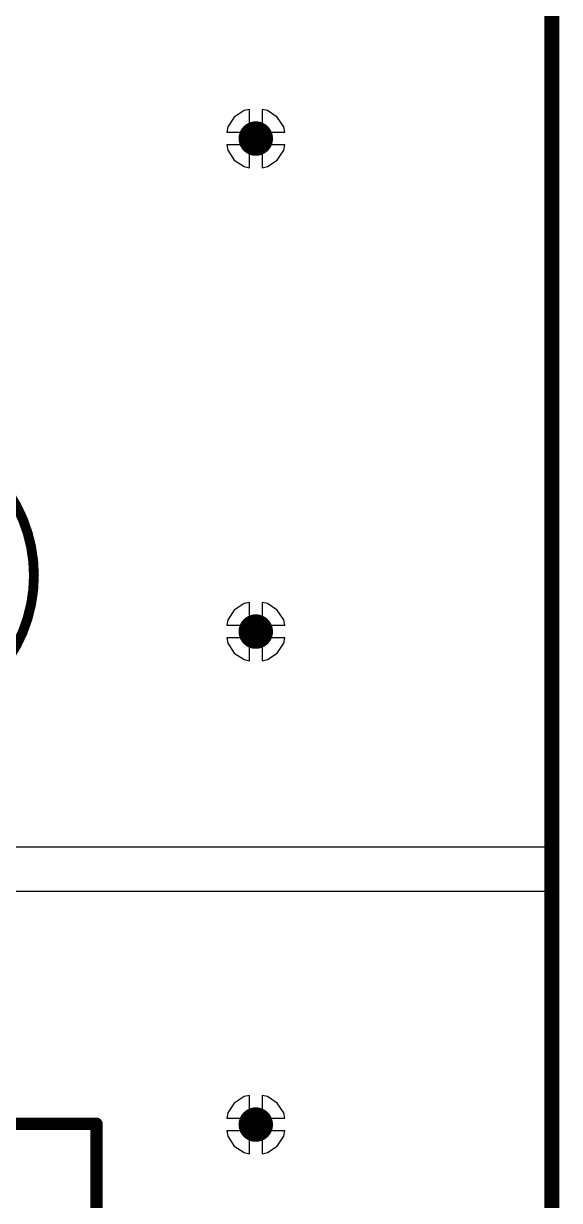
# Model space of a CAD drawing. Header units: millimetres. Extents: x 45 to 209, y 90 to 189.
# Drawn here: x 161.61 to 172.49, y 103.33 to 127.2 of the extents above; entities that cross this region are included whole.
import ezdxf

# ---------------------------------------------------------------- set-up
doc = ezdxf.new("R2010")
doc.units = ezdxf.units.MM
for name, color, linetype in [('BottomLayer', 5, 'Continuous'), ('BottomSolder', 6, 'Continuous'), ('Mechanical1', 6, 'Continuous'), ('Mechanical15', 56, 'Continuous'), ('MultiLayer', 9, 'Continuous'), ('PadHoleLayer', 156, 'Continuous'), ('TopLayer', 1, 'Continuous'), ('TopOverlay', 2, 'Continuous'), ('TopSolder', 216, 'Continuous'), ('ViaHoleLayer', 16, 'Continuous')]:
    doc.layers.add(name, color=color, linetype=linetype)

# ---------------------------------------------------------------- blocks, each defined once
blk = doc.blocks.new('7EF2B92C_0FC9_4C85_B662_5CEC65BFCCC4_12')
at = {"layer": 'BottomLayer', "const_width": 1}
for points in [[(4.5, 5, 1), (5.5, 5, 1)], [(4.5, 2.5, 1), (5.5, 2.5, 1)], [(-0.5, 0, 1), (0.5, 0, 1)], [(4.5, -2.5, 1), (5.5, -2.5, 1)], [(4.5, -5, 1), (5.5, -5, 1)]]:
    blk.add_lwpolyline(points, format="xyb", close=True, dxfattribs=at)
at = {"layer": 'BottomSolder'}
for points, const_width in [([(4.475, 5, 1), (5.525, 5, 1)], 1.051), ([(-0.025, 5, 1), (0.025, 5, 1)], 0.0508), ([(4.475, 2.5, 1), (5.525, 2.5, 1)], 1.051), ([(-0.525, 0, 1), (0.525, 0, 1)], 1.051), ([(4.475, -2.5, 1), (5.525, -2.5, 1)], 1.051), ([(4.475, -5, 1), (5.525, -5, 1)], 1.051), ([(-0.025, -5, 1), (0.025, -5, 1)], 0.0508)]:
    blk.add_lwpolyline(points, format="xyb", close=True, dxfattribs=dict(at, const_width=const_width))
at = {"layer": 'Mechanical15', "const_width": 0.1}
for points in [[(0, 0.5), (0, -0.5)], [(-0.5, 0), (0.5, 0)]]:
    blk.add_lwpolyline(points, dxfattribs=at)
at = {"layer": 'Mechanical15', "const_width": 0.05}
for points in [[(-0.025, 0.5, 1), (0.025, 0.5, 1)], [(-0.525, 0, 1), (-0.475, 0, 1)], [(0.475, 0, 1), (0.525, 0, 1)], [(-0.025, -0.5, 1), (0.025, -0.5, 1)]]:
    blk.add_lwpolyline(points, format="xyb", close=True, dxfattribs=at)
at = {"layer": 'MultiLayer', "const_width": 1}
for points in [[(4.5, 5, 1), (5.5, 5, 1)], [(4.5, 2.5, 1), (5.5, 2.5, 1)], [(-0.5, 0, 1), (0.5, 0, 1)], [(4.5, -2.5, 1), (5.5, -2.5, 1)], [(4.5, -5, 1), (5.5, -5, 1)]]:
    blk.add_lwpolyline(points, format="xyb", close=True, dxfattribs=at)
at = {"layer": 'PadHoleLayer'}
for points, const_width in [([(-0.375, 5, 1), (0.375, 5, 1)], 0.75), ([(4.7, 5, 1), (5.3, 5, 1)], 0.6), ([(4.7, 2.5, 1), (5.3, 2.5, 1)], 0.6), ([(-0.3, 0, 1), (0.3, 0, 1)], 0.6), ([(4.7, -2.5, 1), (5.3, -2.5, 1)], 0.6), ([(-0.375, -5, 1), (0.375, -5, 1)], 0.75), ([(4.7, -5, 1), (5.3, -5, 1)], 0.6)]:
    blk.add_lwpolyline(points, format="xyb", close=True, dxfattribs=dict(at, const_width=const_width))
at = {"layer": 'TopLayer', "const_width": 1}
for points in [[(4.5, 5, 1), (5.5, 5, 1)], [(4.5, 2.5, 1), (5.5, 2.5, 1)], [(-0.5, 0, 1), (0.5, 0, 1)], [(4.5, -2.5, 1), (5.5, -2.5, 1)], [(4.5, -5, 1), (5.5, -5, 1)]]:
    blk.add_lwpolyline(points, format="xyb", close=True, dxfattribs=at)
at = {"layer": 'TopOverlay', "const_width": 0.254}
for points in [[(-3, 6), (8, 6)], [(-3, 6), (-3, -6)], [(8, 6), (8, -6)], [(-6.5, 3.5), (-6.5, -3.5)], [(-6.5, 3.5), (-3, 3.5)], [(-6.5, -3.5), (-3, -3.5)], [(-3, -3.5), (-3, -6)], [(-3, -6), (8, -6)]]:
    blk.add_lwpolyline(points, dxfattribs=at)
at = {"layer": 'TopOverlay', "const_width": 0.127}
for points in [[(-3.063, 6, 1), (-2.936, 6, 1)], [(-3.063, 6, 1), (-2.936, 6, 1)], [(7.936, 6, 1), (8.063, 6, 1)], [(7.936, 6, 1), (8.063, 6, 1)], [(-6.563, 3.5, 1), (-6.436, 3.5, 1)], [(-6.563, 3.5, 1), (-6.436, 3.5, 1)], [(-3.063, 3.5, 1), (-2.936, 3.5, 1)], [(-6.563, -3.5, 1), (-6.436, -3.5, 1)], [(-6.563, -3.5, 1), (-6.436, -3.5, 1)], [(-3.063, -3.5, 1), (-2.936, -3.5, 1)], [(-3.063, -3.5, 1), (-2.936, -3.5, 1)], [(-3.063, -6, 1), (-2.936, -6, 1)], [(-3.063, -6, 1), (-2.936, -6, 1)], [(-3.063, -6, 1), (-2.936, -6, 1)], [(7.936, -6, 1), (8.063, -6, 1)], [(7.936, -6, 1), (8.063, -6, 1)]]:
    blk.add_lwpolyline(points, format="xyb", close=True, dxfattribs=at)
at = {"layer": 'TopSolder'}
for points, const_width in [([(4.475, 5, 1), (5.525, 5, 1)], 1.051), ([(-0.025, 5, 1), (0.025, 5, 1)], 0.0508), ([(4.475, 2.5, 1), (5.525, 2.5, 1)], 1.051), ([(-0.525, 0, 1), (0.525, 0, 1)], 1.051), ([(4.475, -2.5, 1), (5.525, -2.5, 1)], 1.051), ([(4.475, -5, 1), (5.525, -5, 1)], 1.051), ([(-0.025, -5, 1), (0.025, -5, 1)], 0.0508)]:
    blk.add_lwpolyline(points, format="xyb", close=True, dxfattribs=dict(at, const_width=const_width))
blk = doc.blocks.new('3924B366_8672_45E9_B0BE_62DACC24E783_93')
at = {"layer": 'BottomLayer', "const_width": 0.85}
blk.add_lwpolyline([(2.075, 0, 1), (2.925, 0, 1)], format="xyb", close=True, dxfattribs=at)
at = {"layer": 'BottomLayer'}
blk.add_solid([(-0.85, -0.85), (0.85, -0.85), (-0.85, 0.85), (0.85, 0.85)], dxfattribs=at)
at = {"layer": 'BottomSolder', "const_width": 0.901}
blk.add_lwpolyline([(2.05, 0, 1), (2.95, 0, 1)], format="xyb", close=True, dxfattribs=at)
at = {"layer": 'BottomSolder'}
blk.add_solid([(-0.901, -0.901), (0.901, -0.901), (-0.901, 0.901), (0.901, 0.901)], dxfattribs=at)
at = {"layer": 'MultiLayer', "const_width": 0.85}
blk.add_lwpolyline([(2.075, 0, 1), (2.925, 0, 1)], format="xyb", close=True, dxfattribs=at)
at = {"layer": 'MultiLayer'}
blk.add_solid([(-0.85, -0.85), (0.85, -0.85), (-0.85, 0.85), (0.85, 0.85)], dxfattribs=at)
at = {"layer": 'PadHoleLayer', "const_width": 0.425}
for points in [[(-0.212, 0, 1), (0.212, 0, 1)], [(2.288, 0, 1), (2.712, 0, 1)]]:
    blk.add_lwpolyline(points, format="xyb", close=True, dxfattribs=at)
at = {"layer": 'TopLayer', "const_width": 0.85}
blk.add_lwpolyline([(2.075, 0, 1), (2.925, 0, 1)], format="xyb", close=True, dxfattribs=at)
at = {"layer": 'TopLayer'}
blk.add_solid([(-0.85, -0.85), (0.85, -0.85), (-0.85, 0.85), (0.85, 0.85)], dxfattribs=at)
at = {"layer": 'TopOverlay'}
for points, const_width in [([(4.25, 0, 1), (-1.75, 0, 1)], 0.2), ([(-2.675, 0.508, 1), (-2.575, 0.508, 1)], 0.1), ([(-3.183, 0, 1), (-3.083, 0, 1)], 0.1), ([(-2.167, 0, 1), (-2.067, 0, 1)], 0.1), ([(-1.8, 0, 1), (-1.7, 0, 1)], 0.1), ([(4.2, 0, 1), (4.3, 0, 1)], 0.1), ([(-2.675, -0.508, 1), (-2.575, -0.508, 1)], 0.1)]:
    blk.add_lwpolyline(points, format="xyb", close=True, dxfattribs=dict(at, const_width=const_width))
at = {"layer": 'TopOverlay', "const_width": 0.2}
for points in [[(-2.625, -0.508), (-2.625, 0.508)], [(-2.117, 0), (-3.133, 0)]]:
    blk.add_lwpolyline(points, dxfattribs=at)
at = {"layer": 'TopSolder', "const_width": 0.901}
blk.add_lwpolyline([(2.05, 0, 1), (2.95, 0, 1)], format="xyb", close=True, dxfattribs=at)
at = {"layer": 'TopSolder'}
blk.add_solid([(-0.901, -0.901), (0.901, -0.901), (-0.901, 0.901), (0.901, 0.901)], dxfattribs=at)

msp = doc.modelspace()

# ---------------------------------------------------------------- linework, layer by layer
at = {"layer": 'BottomLayer'}
for p, q in [((172.334, 188.866), (172.334, 92.359)), ((166.085, 125.435), (165.885, 125.301)), ((166.194, 125.456), (166.085, 125.435)), ((166.194, 124.993), (166.194, 125.456)), ((166.556, 125.435), (166.448, 125.456)), ((166.448, 125.456), (166.448, 124.993)), ((166.756, 125.301), (166.556, 125.435)), ((165.752, 125.101), (165.73, 124.993)), ((165.885, 125.301), (165.752, 125.101)), ((166.89, 125.101), (166.756, 125.301)), ((166.911, 124.993), (166.89, 125.101)), ((165.73, 124.993), (166.194, 124.993)), ((166.448, 124.993), (166.911, 124.993)), ((166.194, 124.739), (165.73, 124.739)), ((165.73, 124.739), (165.752, 124.63)), ((165.752, 124.63), (165.885, 124.43)), ((166.194, 124.275), (166.194, 124.739)), ((166.911, 124.739), (166.448, 124.739)), ((166.448, 124.739), (166.448, 124.275)), ((166.756, 124.43), (166.89, 124.63)), ((166.89, 124.63), (166.911, 124.739)), ((165.885, 124.43), (166.085, 124.297)), ((166.556, 124.297), (166.756, 124.43)), ((166.085, 124.297), (166.194, 124.275)), ((166.448, 124.275), (166.556, 124.297)), ((166.085, 115.435), (165.885, 115.301)), ((166.194, 115.456), (166.085, 115.435)), ((166.194, 114.993), (166.194, 115.456)), ((166.556, 115.435), (166.448, 115.456)), ((166.448, 115.456), (166.448, 114.993)), ((166.756, 115.301), (166.556, 115.435)), ((165.752, 115.101), (165.73, 114.993)), ((165.885, 115.301), (165.752, 115.101)), ((166.89, 115.101), (166.756, 115.301)), ((166.911, 114.993), (166.89, 115.101)), ((165.73, 114.993), (166.194, 114.993)), ((166.448, 114.993), (166.911, 114.993)), ((166.194, 114.739), (165.73, 114.739)), ((165.73, 114.739), (165.752, 114.63)), ((165.752, 114.63), (165.885, 114.43)), ((166.194, 114.275), (166.194, 114.739)), ((166.911, 114.739), (166.448, 114.739)), ((166.448, 114.739), (166.448, 114.275)), ((166.756, 114.43), (166.89, 114.63)), ((166.89, 114.63), (166.911, 114.739)), ((165.885, 114.43), (166.085, 114.297)), ((166.556, 114.297), (166.756, 114.43)), ((166.085, 114.297), (166.194, 114.275)), ((166.448, 114.275), (166.556, 114.297)), ((165.885, 105.301), (165.752, 105.101)), ((166.085, 105.435), (165.885, 105.301)), ((166.194, 105.456), (166.085, 105.435)), ((166.194, 104.993), (166.194, 105.456)), ((166.556, 105.435), (166.448, 105.456)), ((166.448, 105.456), (166.448, 104.993)), ((166.756, 105.301), (166.556, 105.435)), ((166.89, 105.101), (166.756, 105.301)), ((165.752, 105.101), (165.73, 104.993)), ((166.911, 104.993), (166.89, 105.101)), ((165.73, 104.993), (166.194, 104.993)), ((166.448, 104.993), (166.911, 104.993)), ((166.194, 104.739), (165.73, 104.739)), ((165.73, 104.739), (165.752, 104.63)), ((165.752, 104.63), (165.885, 104.43)), ((166.194, 104.275), (166.194, 104.739)), ((166.911, 104.739), (166.448, 104.739)), ((166.448, 104.739), (166.448, 104.275)), ((166.756, 104.43), (166.89, 104.63)), ((166.89, 104.63), (166.911, 104.739)), ((165.885, 104.43), (166.085, 104.297)), ((166.556, 104.297), (166.756, 104.43)), ((166.085, 104.297), (166.194, 104.275)), ((166.448, 104.275), (166.556, 104.297))]:
    msp.add_line(p, q, dxfattribs=at)
at = {"layer": 'BottomLayer', "const_width": 0.35}
for points in [[(166.146, 124.866, 1), (166.496, 124.866, 1)], [(166.146, 114.866, 1), (166.496, 114.866, 1)], [(166.146, 104.866, 1), (166.496, 104.866, 1)]]:
    msp.add_lwpolyline(points, format="xyb", close=True, dxfattribs=at)
at = {"layer": 'Mechanical1', "const_width": 0.305}
msp.add_lwpolyline([(172.334, 92.366), (172.334, 188.866)], dxfattribs=at)
at = {"layer": 'MultiLayer', "const_width": 0.35}
for points in [[(166.146, 124.866, 1), (166.496, 124.866, 1)], [(166.146, 114.866, 1), (166.496, 114.866, 1)], [(166.146, 104.866, 1), (166.496, 104.866, 1)]]:
    msp.add_lwpolyline(points, format="xyb", close=True, dxfattribs=at)
at = {"layer": 'TopLayer'}
for p, q in [((172.334, 188.866), (172.334, 109.594)), ((166.085, 125.435), (165.885, 125.301)), ((166.194, 125.456), (166.085, 125.435)), ((166.194, 124.993), (166.194, 125.456)), ((166.556, 125.435), (166.448, 125.456)), ((166.448, 125.456), (166.448, 124.993)), ((166.756, 125.301), (166.556, 125.435)), ((165.752, 125.101), (165.73, 124.993)), ((165.885, 125.301), (165.752, 125.101)), ((166.89, 125.101), (166.756, 125.301)), ((166.911, 124.993), (166.89, 125.101)), ((165.73, 124.993), (166.194, 124.993)), ((166.448, 124.993), (166.911, 124.993)), ((166.194, 124.739), (165.73, 124.739)), ((165.73, 124.739), (165.752, 124.63)), ((165.752, 124.63), (165.885, 124.43)), ((166.194, 124.275), (166.194, 124.739)), ((166.911, 124.739), (166.448, 124.739)), ((166.448, 124.739), (166.448, 124.275)), ((166.756, 124.43), (166.89, 124.63)), ((166.89, 124.63), (166.911, 124.739)), ((165.885, 124.43), (166.085, 124.297)), ((166.556, 124.297), (166.756, 124.43)), ((166.085, 124.297), (166.194, 124.275)), ((166.448, 124.275), (166.556, 124.297)), ((166.085, 115.435), (165.885, 115.301)), ((166.194, 115.456), (166.085, 115.435)), ((166.194, 114.993), (166.194, 115.456)), ((166.556, 115.435), (166.448, 115.456)), ((166.448, 115.456), (166.448, 114.993)), ((166.756, 115.301), (166.556, 115.435)), ((165.752, 115.101), (165.73, 114.993)), ((165.885, 115.301), (165.752, 115.101)), ((166.89, 115.101), (166.756, 115.301)), ((166.911, 114.993), (166.89, 115.101)), ((165.73, 114.993), (166.194, 114.993)), ((166.448, 114.993), (166.911, 114.993)), ((166.194, 114.739), (165.73, 114.739)), ((165.73, 114.739), (165.752, 114.63)), ((165.752, 114.63), (165.885, 114.43)), ((166.194, 114.275), (166.194, 114.739)), ((166.911, 114.739), (166.448, 114.739)), ((166.448, 114.739), (166.448, 114.275)), ((166.756, 114.43), (166.89, 114.63)), ((166.89, 114.63), (166.911, 114.739)), ((165.885, 114.43), (166.085, 114.297)), ((166.556, 114.297), (166.756, 114.43)), ((166.085, 114.297), (166.194, 114.275)), ((166.448, 114.275), (166.556, 114.297)), ((160.246, 110.501), (172.334, 110.501)), ((172.334, 110.501), (172.334, 92.359)), ((172.334, 109.594), (160.246, 109.594)), ((165.885, 105.301), (165.752, 105.101)), ((166.085, 105.435), (165.885, 105.301)), ((166.194, 105.456), (166.085, 105.435)), ((166.194, 104.993), (166.194, 105.456)), ((166.556, 105.435), (166.448, 105.456)), ((166.448, 105.456), (166.448, 104.993)), ((166.756, 105.301), (166.556, 105.435)), ((166.89, 105.101), (166.756, 105.301)), ((165.752, 105.101), (165.73, 104.993)), ((166.911, 104.993), (166.89, 105.101)), ((165.73, 104.993), (166.194, 104.993)), ((166.448, 104.993), (166.911, 104.993)), ((166.194, 104.739), (165.73, 104.739)), ((165.73, 104.739), (165.752, 104.63)), ((165.752, 104.63), (165.885, 104.43)), ((166.194, 104.275), (166.194, 104.739)), ((166.911, 104.739), (166.448, 104.739)), ((166.448, 104.739), (166.448, 104.275)), ((166.756, 104.43), (166.89, 104.63)), ((166.89, 104.63), (166.911, 104.739)), ((165.885, 104.43), (166.085, 104.297)), ((166.556, 104.297), (166.756, 104.43)), ((166.085, 104.297), (166.194, 104.275)), ((166.448, 104.275), (166.556, 104.297))]:
    msp.add_line(p, q, dxfattribs=at)
at = {"layer": 'TopLayer', "const_width": 0.35}
for points in [[(166.146, 124.866, 1), (166.496, 124.866, 1)], [(166.146, 114.866, 1), (166.496, 114.866, 1)], [(166.146, 104.866, 1), (166.496, 104.866, 1)]]:
    msp.add_lwpolyline(points, format="xyb", close=True, dxfattribs=at)
at = {"layer": 'ViaHoleLayer', "const_width": 0.175}
for points in [[(166.233, 124.866, 1), (166.408, 124.866, 1)], [(166.233, 114.866, 1), (166.408, 114.866, 1)], [(166.233, 104.866, 1), (166.408, 104.866, 1)]]:
    msp.add_lwpolyline(points, format="xyb", close=True, dxfattribs=at)

# ---------------------------------------------------------------- block references
for name, p, rotation in [('3924B366_8672_45E9_B0BE_62DACC24E783_93', (158.817, 117.252), 270), ('7EF2B92C_0FC9_4C85_B662_5CEC65BFCCC4_12', (157.087, 96.88), 90)]:
    msp.add_blockref(name, p, dxfattribs=dict(rotation=rotation))

doc.saveas('drawing.dxf')
